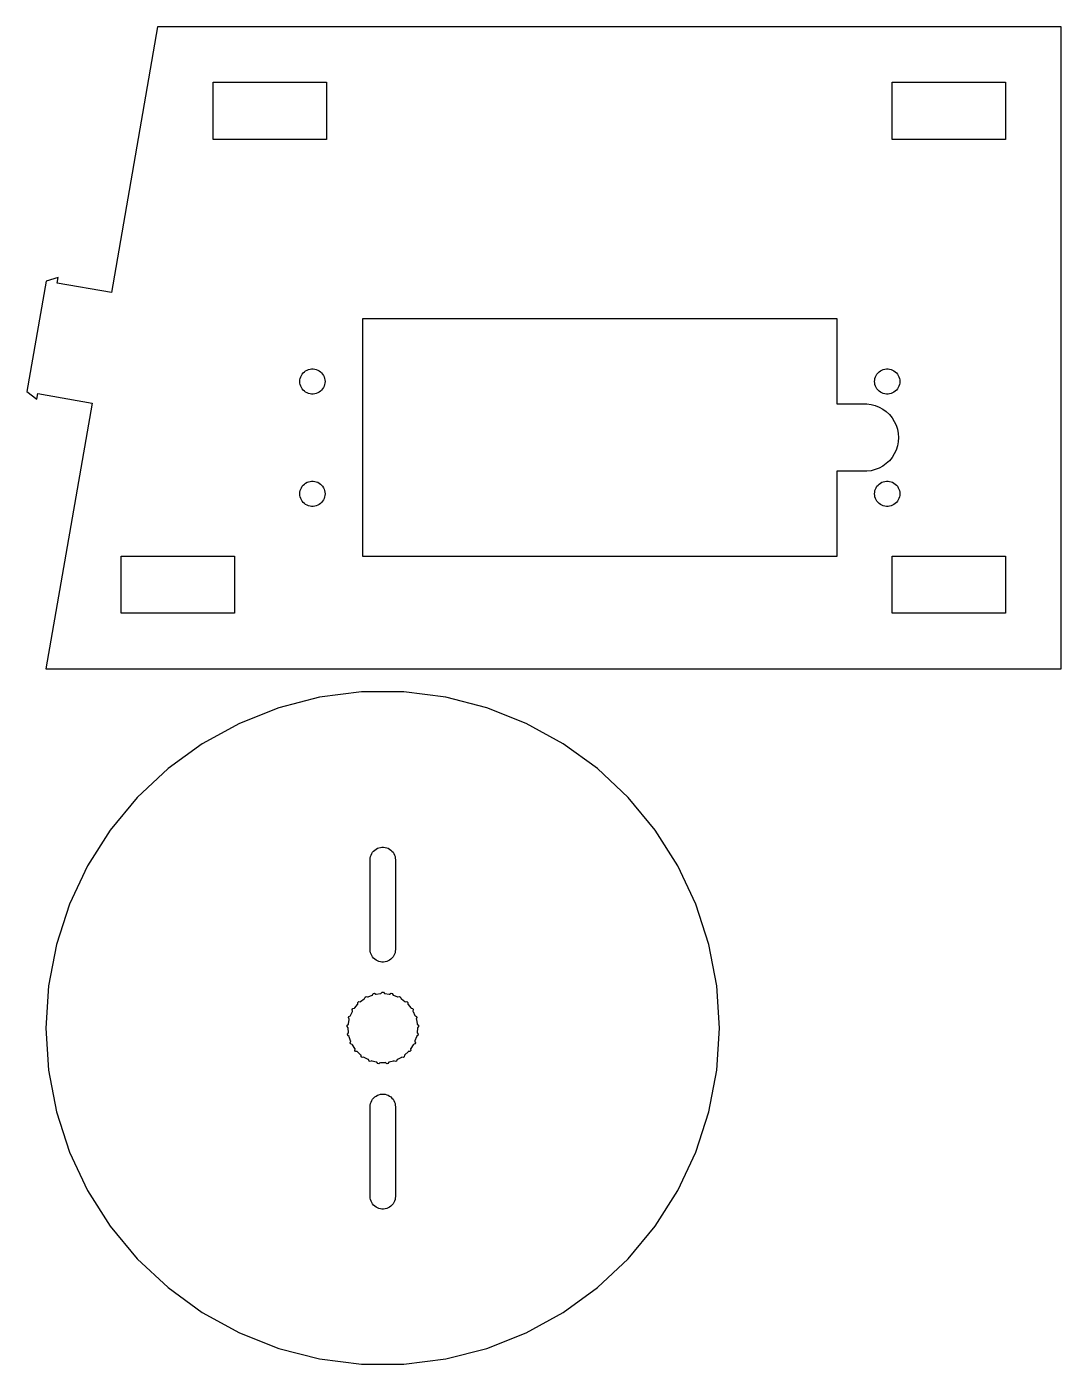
# Model space of a CAD drawing. Extents: x 0.1 to 52.2, y 0.1 to 63.7.
# Drawn here: x 25.67 to 51.68, y 0.07 to 33.69 of the extents above; entities that cross this region are included whole.
import ezdxf

# ---------------------------------------------------------------- set-up
doc = ezdxf.new("R2010")
doc.units = 0
doc.layers.get('0').update_dxf_attribs({"linetype": 'CONTINUOUS'})

msp = doc.modelspace()

# ---------------------------------------------------------------- linework, layer by layer
at = {"color": 254}
for p, q in [((28.9609, 33.6944), (27.8005, 27.0137)), ((51.6791, 33.6944), (28.9609, 33.6944)), ((51.6791, 17.5507), (51.6791, 33.6944)), ((30.3568, 30.8584), (30.3568, 32.2971)), ((30.3568, 32.2971), (33.208, 32.2971)), ((33.208, 32.2971), (33.208, 30.8584)), ((47.432, 30.8584), (47.432, 32.2971)), ((47.432, 32.2971), (50.2818, 32.2971)), ((50.2818, 32.2971), (50.2818, 30.8584)), ((33.208, 30.8584), (30.3568, 30.8584)), ((50.2818, 30.8584), (47.432, 30.8584)), ((26.1634, 27.3017), (25.6742, 24.5222)), ((26.4666, 27.3913), (26.1634, 27.3017)), ((26.4418, 27.2521), (26.4666, 27.3913)), ((27.8005, 27.0137), (26.4418, 27.2521)), ((34.1244, 20.3729), (34.1244, 26.3563)), ((34.1244, 26.3563), (46.0347, 26.3563)), ((46.0347, 26.3563), (46.0347, 24.2121)), ((32.5479, 24.8557), (32.5603, 24.8929)), ((32.5603, 24.8929), (32.5768, 24.9287)), ((32.5768, 24.9287), (32.5975, 24.9632)), ((32.5975, 24.9632), (32.6237, 24.9935)), ((32.6237, 24.9935), (32.6526, 25.021)), ((32.6526, 25.021), (32.6843, 25.0445)), ((32.6843, 25.0445), (32.7201, 25.0638)), ((32.7201, 25.0638), (32.7574, 25.0775)), ((32.7574, 25.0775), (32.7959, 25.0886)), ((32.7959, 25.0886), (32.8345, 25.0927)), ((32.8345, 25.0927), (32.8745, 25.0927)), ((32.8745, 25.0927), (32.9144, 25.0886)), ((32.9144, 25.0886), (32.953, 25.0775)), ((32.953, 25.0775), (32.9902, 25.0638)), ((32.9902, 25.0638), (33.0247, 25.0445)), ((33.0247, 25.0445), (33.0577, 25.021)), ((33.0577, 25.021), (33.0867, 24.9935)), ((33.0867, 24.9935), (33.1115, 24.9632)), ((33.1115, 24.9632), (33.1336, 24.9287)), ((33.1336, 24.9287), (33.1501, 24.8929)), ((33.1501, 24.8929), (33.1625, 24.8557)), ((46.9967, 24.8557), (47.009, 24.8929)), ((47.009, 24.8929), (47.027, 24.9287)), ((47.027, 24.9287), (47.0475, 24.9632)), ((47.0475, 24.9632), (47.074, 24.9935)), ((47.074, 24.9935), (47.1029, 25.021)), ((47.1029, 25.021), (47.1343, 25.0445)), ((47.1343, 25.0445), (47.1703, 25.0638)), ((47.1703, 25.0638), (47.2063, 25.0775)), ((47.2063, 25.0775), (47.2447, 25.0886)), ((47.2447, 25.0886), (47.2846, 25.0927)), ((47.2846, 25.0927), (47.3244, 25.0927)), ((47.3244, 25.0927), (47.3646, 25.0886)), ((47.3646, 25.0886), (47.4031, 25.0775)), ((47.4031, 25.0775), (47.4405, 25.0638)), ((47.4405, 25.0638), (47.4747, 25.0445)), ((47.4747, 25.0445), (47.5065, 25.021)), ((47.5065, 25.021), (47.5368, 24.9935)), ((47.5368, 24.9935), (47.5615, 24.9632)), ((47.5615, 24.9632), (47.5837, 24.9287)), ((47.5837, 24.9287), (47.6003, 24.8929)), ((47.6003, 24.8929), (47.6127, 24.8557)), ((32.5369, 24.7758), (32.5396, 24.8157)), ((32.5396, 24.7358), (32.5369, 24.7758)), ((32.5396, 24.8157), (32.5479, 24.8557)), ((32.5479, 24.6972), (32.5396, 24.7358)), ((32.5603, 24.66), (32.5479, 24.6972)), ((32.5768, 24.6228), (32.5603, 24.66)), ((32.5975, 24.5897), (32.5768, 24.6228)), ((32.6237, 24.5594), (32.5975, 24.5897)), ((32.6526, 24.5318), (32.6237, 24.5594)), ((33.0867, 24.5594), (33.0577, 24.5318)), ((33.1115, 24.5897), (33.0867, 24.5594)), ((33.1336, 24.6228), (33.1115, 24.5897)), ((33.1501, 24.66), (33.1336, 24.6228)), ((33.1625, 24.6972), (33.1501, 24.66)), ((33.1625, 24.8557), (33.1694, 24.8157)), ((33.1694, 24.7358), (33.1625, 24.6972)), ((33.1694, 24.8157), (33.1722, 24.7758)), ((33.1722, 24.7758), (33.1694, 24.7358)), ((46.9868, 24.7758), (46.9896, 24.8157)), ((46.9896, 24.7358), (46.9868, 24.7758)), ((46.9896, 24.8157), (46.9967, 24.8557)), ((46.9967, 24.6972), (46.9896, 24.7358)), ((47.009, 24.66), (46.9967, 24.6972)), ((47.027, 24.6228), (47.009, 24.66)), ((47.0475, 24.5897), (47.027, 24.6228)), ((47.074, 24.5594), (47.0475, 24.5897)), ((47.1029, 24.5318), (47.074, 24.5594)), ((47.5368, 24.5594), (47.5065, 24.5318)), ((47.5615, 24.5897), (47.5368, 24.5594)), ((47.5837, 24.6228), (47.5615, 24.5897)), ((47.6003, 24.66), (47.5837, 24.6228)), ((47.6127, 24.6972), (47.6003, 24.66)), ((47.6127, 24.8557), (47.6194, 24.8157)), ((47.6194, 24.7358), (47.6127, 24.6972)), ((47.6194, 24.8157), (47.6222, 24.7758)), ((47.6222, 24.7758), (47.6194, 24.7358)), ((25.6742, 24.5222), (25.9278, 24.3348)), ((25.9278, 24.3348), (25.9512, 24.474)), ((25.9512, 24.474), (27.3169, 24.2328)), ((27.3169, 24.2328), (26.1565, 17.5507)), ((32.6843, 24.5084), (32.6526, 24.5318)), ((32.7201, 24.4891), (32.6843, 24.5084)), ((32.7574, 24.474), (32.7201, 24.4891)), ((32.7959, 24.4643), (32.7574, 24.474)), ((32.8345, 24.4588), (32.7959, 24.4643)), ((32.8745, 24.4588), (32.8345, 24.4588)), ((32.9144, 24.4643), (32.8745, 24.4588)), ((32.953, 24.474), (32.9144, 24.4643)), ((32.9902, 24.4891), (32.953, 24.474)), ((33.0247, 24.5084), (32.9902, 24.4891)), ((33.0577, 24.5318), (33.0247, 24.5084)), ((46.0347, 24.2121), (46.5998, 24.2121)), ((46.5998, 24.2121), (46.7942, 24.2108)), ((46.7942, 24.2108), (46.8986, 24.197)), ((47.1343, 24.5084), (47.1029, 24.5318)), ((47.1703, 24.4891), (47.1343, 24.5084)), ((47.2063, 24.474), (47.1703, 24.4891)), ((47.2447, 24.4643), (47.2063, 24.474)), ((47.2846, 24.4588), (47.2447, 24.4643)), ((47.3244, 24.4588), (47.2846, 24.4588)), ((47.3646, 24.4643), (47.3244, 24.4588)), ((47.4031, 24.474), (47.3646, 24.4643)), ((47.4405, 24.4891), (47.4031, 24.474)), ((47.4747, 24.5084), (47.4405, 24.4891)), ((47.5065, 24.5318), (47.4747, 24.5084)), ((46.8986, 24.197), (47.002, 24.1708)), ((47.002, 24.1708), (47.1015, 24.1308)), ((47.1015, 24.1308), (47.1936, 24.0798)), ((47.1936, 24.0798), (47.2803, 24.0178)), ((47.2803, 24.0178), (47.3576, 23.9448)), ((47.3576, 23.9448), (47.4253, 23.8621)), ((47.4253, 23.8621), (47.4818, 23.7725)), ((47.4818, 23.7725), (47.5273, 23.6775)), ((47.5273, 23.6775), (47.5601, 23.5755)), ((47.5601, 23.5755), (47.5809, 23.4708)), ((47.5809, 23.2585), (47.5601, 23.1552)), ((47.5809, 23.4708), (47.5865, 23.3646)), ((47.5865, 23.3646), (47.5809, 23.2585)), ((47.4253, 22.8672), (47.3576, 22.7858)), ((47.4818, 22.9567), (47.4253, 22.8672)), ((47.5273, 23.0532), (47.4818, 22.9567)), ((47.5601, 23.1552), (47.5273, 23.0532)), ((46.8986, 22.5337), (46.7942, 22.5199)), ((47.002, 22.5599), (46.8986, 22.5337)), ((47.1015, 22.5985), (47.002, 22.5599)), ((47.1936, 22.6508), (47.1015, 22.5985)), ((47.2803, 22.7128), (47.1936, 22.6508)), ((47.3576, 22.7858), (47.2803, 22.7128)), ((32.6237, 22.1713), (32.6526, 22.1988)), ((32.6526, 22.1988), (32.6843, 22.2222)), ((32.6843, 22.2222), (32.7201, 22.2415)), ((32.7201, 22.2415), (32.7574, 22.2553)), ((32.7574, 22.2553), (32.7959, 22.2663)), ((32.7959, 22.2663), (32.8345, 22.2705)), ((32.8345, 22.2705), (32.8745, 22.2705)), ((32.8745, 22.2705), (32.9144, 22.2663)), ((32.9144, 22.2663), (32.953, 22.2553)), ((32.953, 22.2553), (32.9902, 22.2415)), ((32.9902, 22.2415), (33.0247, 22.2222)), ((33.0247, 22.2222), (33.0577, 22.1988)), ((33.0577, 22.1988), (33.0867, 22.1713)), ((46.5998, 22.5185), (46.0347, 22.5185)), ((46.0347, 22.5185), (46.0347, 20.3729)), ((46.7942, 22.5199), (46.5998, 22.5185)), ((47.074, 22.1713), (47.1029, 22.1988)), ((47.1029, 22.1988), (47.1343, 22.2222)), ((47.1343, 22.2222), (47.1703, 22.2415)), ((47.1703, 22.2415), (47.2063, 22.2553)), ((47.2063, 22.2553), (47.2447, 22.2663)), ((47.2447, 22.2663), (47.2846, 22.2705)), ((47.2846, 22.2705), (47.3244, 22.2705)), ((47.3244, 22.2705), (47.3646, 22.2663)), ((47.3646, 22.2663), (47.4031, 22.2553)), ((47.4031, 22.2553), (47.4405, 22.2415)), ((47.4405, 22.2415), (47.4747, 22.2222)), ((47.4747, 22.2222), (47.5065, 22.1988)), ((47.5065, 22.1988), (47.5368, 22.1713)), ((32.5369, 21.9535), (32.5396, 21.9935)), ((32.5396, 21.9136), (32.5369, 21.9535)), ((32.5396, 21.9935), (32.5479, 22.0334)), ((32.5479, 21.875), (32.5396, 21.9136)), ((32.5479, 22.0334), (32.5603, 22.0707)), ((32.5603, 21.8378), (32.5479, 21.875)), ((32.5603, 22.0707), (32.5768, 22.1065)), ((32.5768, 22.1065), (32.5975, 22.1409)), ((32.5975, 22.1409), (32.6237, 22.1713)), ((33.0867, 22.1713), (33.1115, 22.1409)), ((33.1115, 22.1409), (33.1336, 22.1065)), ((33.1336, 22.1065), (33.1501, 22.0707)), ((33.1501, 22.0707), (33.1625, 22.0334)), ((33.1625, 21.875), (33.1501, 21.8378)), ((33.1625, 22.0334), (33.1694, 21.9935)), ((33.1694, 21.9136), (33.1625, 21.875)), ((33.1694, 21.9935), (33.1722, 21.9535)), ((33.1722, 21.9535), (33.1694, 21.9136)), ((46.9868, 21.9535), (46.9896, 21.9935)), ((46.9896, 21.9136), (46.9868, 21.9535)), ((46.9896, 21.9935), (46.9967, 22.0334)), ((46.9967, 21.875), (46.9896, 21.9136)), ((46.9967, 22.0334), (47.009, 22.0707)), ((47.009, 21.8378), (46.9967, 21.875)), ((47.009, 22.0707), (47.027, 22.1065)), ((47.027, 22.1065), (47.0475, 22.1409)), ((47.0475, 22.1409), (47.074, 22.1713)), ((47.5368, 22.1713), (47.5615, 22.1409)), ((47.5615, 22.1409), (47.5837, 22.1065)), ((47.5837, 22.1065), (47.6003, 22.0707)), ((47.6003, 22.0707), (47.6127, 22.0334)), ((47.6127, 21.875), (47.6003, 21.8378)), ((47.6127, 22.0334), (47.6194, 21.9935)), ((47.6194, 21.9136), (47.6127, 21.875)), ((47.6194, 21.9935), (47.6222, 21.9535)), ((47.6222, 21.9535), (47.6194, 21.9136)), ((32.5768, 21.8006), (32.5603, 21.8378)), ((32.5975, 21.7675), (32.5768, 21.8006)), ((32.6237, 21.7372), (32.5975, 21.7675)), ((32.6526, 21.7096), (32.6237, 21.7372)), ((32.6843, 21.6862), (32.6526, 21.7096)), ((32.7201, 21.6669), (32.6843, 21.6862)), ((32.7574, 21.6517), (32.7201, 21.6669)), ((32.7959, 21.6421), (32.7574, 21.6517)), ((32.8345, 21.6366), (32.7959, 21.6421)), ((32.8745, 21.6366), (32.8345, 21.6366)), ((32.9144, 21.6421), (32.8745, 21.6366)), ((32.953, 21.6517), (32.9144, 21.6421)), ((32.9902, 21.6669), (32.953, 21.6517)), ((33.0247, 21.6862), (32.9902, 21.6669)), ((33.0577, 21.7096), (33.0247, 21.6862)), ((33.0867, 21.7372), (33.0577, 21.7096)), ((33.1115, 21.7675), (33.0867, 21.7372)), ((33.1336, 21.8006), (33.1115, 21.7675)), ((33.1501, 21.8378), (33.1336, 21.8006)), ((47.027, 21.8006), (47.009, 21.8378)), ((47.0475, 21.7675), (47.027, 21.8006)), ((47.074, 21.7372), (47.0475, 21.7675)), ((47.1029, 21.7096), (47.074, 21.7372)), ((47.1343, 21.6862), (47.1029, 21.7096)), ((47.1703, 21.6669), (47.1343, 21.6862)), ((47.2063, 21.6517), (47.1703, 21.6669)), ((47.2447, 21.6421), (47.2063, 21.6517)), ((47.2846, 21.6366), (47.2447, 21.6421)), ((47.3244, 21.6366), (47.2846, 21.6366)), ((47.3646, 21.6421), (47.3244, 21.6366)), ((47.4031, 21.6517), (47.3646, 21.6421)), ((47.4405, 21.6669), (47.4031, 21.6517)), ((47.4747, 21.6862), (47.4405, 21.6669)), ((47.5065, 21.7096), (47.4747, 21.6862)), ((47.5368, 21.7372), (47.5065, 21.7096)), ((47.5615, 21.7675), (47.5368, 21.7372)), ((47.5837, 21.8006), (47.5615, 21.7675)), ((47.6003, 21.8378), (47.5837, 21.8006)), ((28.0445, 18.948), (28.0445, 20.3881)), ((28.0445, 20.3881), (30.8942, 20.3881)), ((30.8942, 20.3881), (30.8942, 18.948)), ((46.0347, 20.3729), (34.1244, 20.3729)), ((47.432, 18.948), (47.432, 20.3881)), ((47.432, 20.3881), (50.2818, 20.3881)), ((50.2818, 20.3881), (50.2818, 18.948)), ((30.8942, 18.948), (28.0445, 18.948)), ((50.2818, 18.948), (47.432, 18.948)), ((26.1565, 17.5507), (51.6791, 17.5507)), ((33.0371, 16.8369), (32.0077, 16.5723)), ((34.0927, 16.9706), (33.0371, 16.8369)), ((35.1551, 16.9706), (34.0927, 16.9706)), ((36.2109, 16.8369), (35.1551, 16.9706)), ((37.2403, 16.5723), (36.2109, 16.8369)), ((32.0077, 16.5723), (31.0183, 16.1809)), ((38.2281, 16.1809), (37.2403, 16.5723)), ((31.0183, 16.1809), (30.0867, 15.6683)), ((39.1612, 15.6683), (38.2281, 16.1809)), ((30.0867, 15.6683), (29.2268, 15.044)), ((40.0209, 15.044), (39.1612, 15.6683)), ((29.2268, 15.044), (28.4523, 14.3164)), ((40.7956, 14.3164), (40.0209, 15.044)), ((28.4523, 14.3164), (27.7744, 13.4965)), ((41.4736, 13.4965), (40.7956, 14.3164)), ((27.7744, 13.4965), (27.2039, 12.5994)), ((42.0426, 12.5994), (41.4736, 13.4965)), ((34.3063, 12.7537), (34.309, 12.7937)), ((34.309, 12.7937), (34.3159, 12.8323)), ((34.3159, 12.8323), (34.3283, 12.8709)), ((34.3283, 12.8709), (34.3462, 12.9067)), ((34.3462, 12.9067), (34.3669, 12.9398)), ((34.3669, 12.9398), (34.3917, 12.9715)), ((34.3917, 12.9715), (34.422, 12.9977)), ((34.422, 12.9977), (34.4537, 13.0211)), ((34.4537, 13.0211), (34.4882, 13.0404)), ((34.4882, 13.0404), (34.5254, 13.0555)), ((34.5254, 13.0555), (34.564, 13.0652)), ((34.564, 13.0652), (34.6039, 13.0707)), ((34.6039, 13.0707), (34.6439, 13.0707)), ((34.6439, 13.0707), (34.6838, 13.0652)), ((34.6838, 13.0652), (34.7224, 13.0555)), ((34.7224, 13.0555), (34.7597, 13.0404)), ((34.7597, 13.0404), (34.7941, 13.0211)), ((34.7941, 13.0211), (34.8258, 12.9977)), ((34.8258, 12.9977), (34.8547, 12.9715)), ((34.8547, 12.9715), (34.8809, 12.9398)), ((34.8809, 12.9398), (34.9016, 12.9067)), ((34.9016, 12.9067), (34.9195, 12.8709)), ((34.9195, 12.8709), (34.9319, 12.8323)), ((34.9319, 12.8323), (34.9388, 12.7937)), ((34.9388, 12.7937), (34.9415, 12.7537)), ((27.2039, 12.5994), (26.7518, 11.6375)), ((34.3063, 10.4951), (34.3063, 12.7537)), ((34.9415, 12.7537), (34.9415, 10.4951)), ((42.496, 11.6375), (42.0426, 12.5994)), ((26.7518, 11.6375), (26.4225, 10.6261)), ((42.824, 10.6261), (42.496, 11.6375)), ((26.4225, 10.6261), (26.2241, 9.58152)), ((34.309, 10.4565), (34.3063, 10.4951)), ((34.3159, 10.4166), (34.309, 10.4565)), ((34.9388, 10.4565), (34.9319, 10.4166)), ((34.9415, 10.4951), (34.9388, 10.4565)), ((43.0237, 9.58152), (42.824, 10.6261)), ((34.3283, 10.3794), (34.3159, 10.4166)), ((34.3462, 10.3422), (34.3283, 10.3794)), ((34.3669, 10.3091), (34.3462, 10.3422)), ((34.3917, 10.2788), (34.3669, 10.3091)), ((34.422, 10.2512), (34.3917, 10.2788)), ((34.4537, 10.2278), (34.422, 10.2512)), ((34.4882, 10.2085), (34.4537, 10.2278)), ((34.5254, 10.1933), (34.4882, 10.2085)), ((34.564, 10.1837), (34.5254, 10.1933)), ((34.6039, 10.1796), (34.564, 10.1837)), ((34.6439, 10.1796), (34.6039, 10.1796)), ((34.6838, 10.1837), (34.6439, 10.1796)), ((34.7224, 10.1933), (34.6838, 10.1837)), ((34.7597, 10.2085), (34.7224, 10.1933)), ((34.7941, 10.2278), (34.7597, 10.2085)), ((34.8258, 10.2512), (34.7941, 10.2278)), ((34.8547, 10.2788), (34.8258, 10.2512)), ((34.8809, 10.3091), (34.8547, 10.2788)), ((34.9016, 10.3422), (34.8809, 10.3091)), ((34.9195, 10.3794), (34.9016, 10.3422)), ((34.9319, 10.4166), (34.9195, 10.3794)), ((26.2241, 9.58152), (26.1565, 8.52039)), ((34.5791, 9.38996), (34.6094, 9.42026)), ((34.6094, 9.42026), (34.6384, 9.42026)), ((34.6384, 9.42026), (34.6673, 9.38996)), ((43.09, 8.52039), (43.0237, 9.58152)), ((33.919, 9.03305), (33.988, 9.11712)), ((33.988, 9.11712), (33.9962, 9.124)), ((33.9962, 9.124), (33.9976, 9.16672)), ((33.9976, 9.16672), (34.0183, 9.18602)), ((34.0183, 9.18602), (34.061, 9.18464)), ((34.061, 9.18464), (34.0679, 9.19152)), ((34.0679, 9.19152), (34.1574, 9.25629)), ((34.1574, 9.25629), (34.1657, 9.26179)), ((34.1657, 9.26179), (34.1781, 9.30176)), ((34.1781, 9.30176), (34.2029, 9.31556)), ((34.2029, 9.31556), (34.2429, 9.30314)), ((34.2429, 9.30314), (34.2525, 9.30864)), ((34.2525, 9.30864), (34.3545, 9.34861)), ((34.3545, 9.34861), (34.3655, 9.35136)), ((34.3655, 9.35136), (34.3862, 9.38858)), ((34.3862, 9.38858), (34.4138, 9.39546)), ((34.4138, 9.39546), (34.4496, 9.37341)), ((34.4496, 9.37341), (34.4606, 9.37616)), ((34.4606, 9.37616), (34.5695, 9.38996)), ((34.5695, 9.38996), (34.5791, 9.38996)), ((34.6673, 9.38996), (34.6783, 9.38996)), ((34.6783, 9.38996), (34.7872, 9.37616)), ((34.7872, 9.37616), (34.7968, 9.37341)), ((34.7968, 9.37341), (34.8341, 9.39546)), ((34.8341, 9.39546), (34.8616, 9.38858)), ((34.8616, 9.38858), (34.8823, 9.35136)), ((34.8823, 9.35136), (34.8933, 9.34861)), ((34.8933, 9.34861), (34.9953, 9.30864)), ((34.9953, 9.30864), (35.0036, 9.30314)), ((35.0036, 9.30314), (35.0449, 9.31556)), ((35.0449, 9.31556), (35.0697, 9.30176)), ((35.0697, 9.30176), (35.0807, 9.26179)), ((35.0807, 9.26179), (35.0904, 9.25629)), ((35.0904, 9.25629), (35.1786, 9.19152)), ((35.1786, 9.19152), (35.1868, 9.18464)), ((35.1868, 9.18464), (35.2296, 9.18602)), ((35.2296, 9.18602), (35.2502, 9.16672)), ((35.2502, 9.16672), (35.2516, 9.124)), ((35.2516, 9.124), (35.2585, 9.11712)), ((35.2585, 9.11712), (35.3289, 9.03305)), ((33.7633, 8.78498), (33.773, 8.81119)), ((33.7826, 8.74642), (33.7633, 8.78498)), ((33.773, 8.81119), (33.8102, 8.83049)), ((33.7798, 8.73675), (33.7826, 8.74642)), ((33.8102, 8.83049), (33.8129, 8.84149)), ((33.8129, 8.84149), (33.8598, 8.93932)), ((33.857, 8.99033), (33.8722, 9.01375)), ((33.8653, 8.94898), (33.857, 8.99033)), ((33.8598, 8.93932), (33.8653, 8.94898)), ((33.8722, 9.01375), (33.9135, 9.02339)), ((33.9135, 9.02339), (33.919, 9.03305)), ((35.3289, 9.03305), (35.3342, 9.02339)), ((35.3342, 9.02339), (35.3755, 9.01375)), ((35.3755, 9.01375), (35.3907, 8.99033)), ((35.3907, 8.99033), (35.3811, 8.94898)), ((35.3811, 8.94898), (35.3882, 8.93932)), ((35.3882, 8.93932), (35.4334, 8.84149)), ((35.4334, 8.84149), (35.4376, 8.83049)), ((35.4376, 8.83049), (35.475, 8.81119)), ((35.4831, 8.78498), (35.4637, 8.74642)), ((35.4637, 8.74642), (35.4679, 8.73675)), ((35.475, 8.81119), (35.4831, 8.78498)), ((26.1565, 8.52039), (26.2241, 7.45931)), ((33.7247, 8.56312), (33.7275, 8.5907)), ((33.7537, 8.53144), (33.7247, 8.56312)), ((33.7275, 8.5907), (33.7592, 8.61826)), ((33.7523, 8.52039), (33.7537, 8.53144)), ((33.7592, 8.41156), (33.7523, 8.52039)), ((33.7592, 8.62926), (33.7798, 8.73675)), ((33.7592, 8.61826), (33.7592, 8.62926)), ((33.7619, 8.40052), (33.7592, 8.41156)), ((35.4679, 8.73675), (35.4887, 8.62926)), ((35.4887, 8.41156), (35.4859, 8.40052)), ((35.4887, 8.62926), (35.4887, 8.61826)), ((35.4887, 8.61826), (35.5205, 8.5907)), ((35.4954, 8.52039), (35.4887, 8.41156)), ((35.523, 8.56312), (35.494, 8.53144)), ((35.494, 8.53144), (35.4954, 8.52039)), ((35.5205, 8.5907), (35.523, 8.56312)), ((43.0237, 7.45931), (43.09, 8.52039)), ((33.7371, 8.36605), (33.7619, 8.40052)), ((33.7426, 8.33713), (33.7371, 8.36605)), ((33.7785, 8.3137), (33.7426, 8.33713)), ((33.7798, 8.30407), (33.7785, 8.3137)), ((33.8129, 8.19933), (33.7798, 8.30407)), ((33.8033, 8.14973), (33.8184, 8.18967)), ((33.8157, 8.12493), (33.8033, 8.14973)), ((33.8184, 8.18967), (33.8129, 8.19933)), ((33.8557, 8.10976), (33.8157, 8.12493)), ((33.8598, 8.1001), (33.8557, 8.10976)), ((33.919, 8.00777), (33.8598, 8.1001)), ((35.3882, 8.1001), (35.3289, 8.00777)), ((35.3921, 8.10976), (35.3882, 8.1001)), ((35.4323, 8.12493), (35.3921, 8.10976)), ((35.4334, 8.19933), (35.4295, 8.18967)), ((35.4295, 8.18967), (35.4432, 8.14973)), ((35.4432, 8.14973), (35.4323, 8.12493)), ((35.4679, 8.30407), (35.4334, 8.19933)), ((35.4693, 8.3137), (35.4679, 8.30407)), ((35.5053, 8.33713), (35.4693, 8.3137)), ((35.4859, 8.40052), (35.5106, 8.36605)), ((35.5106, 8.36605), (35.5053, 8.33713)), ((33.9259, 7.99952), (33.919, 8.00777)), ((33.9218, 7.95817), (33.9259, 7.99952)), ((33.9397, 7.93612), (33.9218, 7.95817)), ((33.9824, 7.932), (33.9397, 7.93612)), ((33.988, 7.92371), (33.9824, 7.932)), ((34.0679, 7.84931), (33.988, 7.92371)), ((34.0775, 7.84243), (34.0679, 7.84931)), ((34.083, 7.80108), (34.0775, 7.84243)), ((34.1065, 7.78454), (34.083, 7.80108)), ((34.1478, 7.79141), (34.1065, 7.78454)), ((34.1574, 7.78454), (34.1478, 7.79141)), ((34.2525, 7.73218), (34.1574, 7.78454)), ((35.0904, 7.78454), (34.9953, 7.73218)), ((35.0986, 7.79141), (35.0904, 7.78454)), ((35.1414, 7.78454), (35.0986, 7.79141)), ((35.1634, 7.80108), (35.1414, 7.78454)), ((35.1703, 7.84243), (35.1634, 7.80108)), ((35.1786, 7.84931), (35.1703, 7.84243)), ((35.2585, 7.92371), (35.1786, 7.84931)), ((35.2654, 7.932), (35.2585, 7.92371)), ((35.3081, 7.93612), (35.2654, 7.932)), ((35.3261, 7.95817), (35.3081, 7.93612)), ((35.3289, 8.00777), (35.3219, 7.99952)), ((35.3219, 7.99952), (35.3261, 7.95817)), ((26.2241, 7.45931), (26.4225, 6.41477)), ((34.2622, 7.72806), (34.2525, 7.73218)), ((34.2801, 7.68946), (34.2622, 7.72806)), ((34.3063, 7.67842), (34.2801, 7.68946)), ((34.3449, 7.69497), (34.3063, 7.67842)), ((34.3545, 7.69221), (34.3449, 7.69497)), ((34.4606, 7.66466), (34.3545, 7.69221)), ((34.4716, 7.66329), (34.4606, 7.66466)), ((34.4964, 7.6302), (34.4716, 7.66329)), ((34.5254, 7.62607), (34.4964, 7.6302)), ((34.5584, 7.65224), (34.5254, 7.62607)), ((34.5695, 7.65087), (34.5584, 7.65224)), ((34.6783, 7.65087), (34.5695, 7.65087)), ((34.6893, 7.65224), (34.6783, 7.65087)), ((34.7224, 7.62607), (34.6893, 7.65224)), ((34.75, 7.6302), (34.7224, 7.62607)), ((34.7762, 7.66329), (34.75, 7.6302)), ((34.7872, 7.66466), (34.7762, 7.66329)), ((34.8933, 7.69221), (34.7872, 7.66466)), ((34.903, 7.69497), (34.8933, 7.69221)), ((34.9415, 7.67842), (34.903, 7.69497)), ((34.9677, 7.68946), (34.9415, 7.67842)), ((34.9843, 7.72806), (34.9677, 7.68946)), ((34.9953, 7.73218), (34.9843, 7.72806)), ((42.824, 6.41477), (43.0237, 7.45931)), ((34.3462, 6.69727), (34.3669, 6.73171)), ((34.3669, 6.73171), (34.3917, 6.76204)), ((34.3917, 6.76204), (34.422, 6.7896)), ((34.422, 6.7896), (34.4537, 6.81302)), ((34.4537, 6.81302), (34.4882, 6.83232)), ((34.4882, 6.83232), (34.5254, 6.84611)), ((34.5254, 6.84611), (34.564, 6.85712)), ((34.564, 6.85712), (34.6039, 6.86125)), ((34.6039, 6.86125), (34.6439, 6.86125)), ((34.6439, 6.86125), (34.6838, 6.85712)), ((34.6838, 6.85712), (34.7224, 6.84611)), ((34.7224, 6.84611), (34.7597, 6.83232)), ((34.7597, 6.83232), (34.7941, 6.81302)), ((34.7941, 6.81302), (34.8258, 6.7896)), ((34.8258, 6.7896), (34.8547, 6.76204)), ((34.8547, 6.76204), (34.8809, 6.73171)), ((34.8809, 6.73171), (34.9016, 6.69727)), ((26.4225, 6.41477), (26.7518, 5.40329)), ((34.3063, 6.54431), (34.309, 6.58428)), ((34.3063, 4.28706), (34.3063, 6.54431)), ((34.309, 6.58428), (34.3159, 6.62421)), ((34.3159, 6.62421), (34.3283, 6.66143)), ((34.3283, 6.66143), (34.3462, 6.69727)), ((34.9016, 6.69727), (34.9195, 6.66143)), ((34.9195, 6.66143), (34.9319, 6.62421)), ((34.9319, 6.62421), (34.9388, 6.58428)), ((34.9388, 6.58428), (34.9415, 6.54431)), ((34.9415, 6.54431), (34.9415, 4.28706)), ((42.496, 5.40329), (42.824, 6.41477)), ((26.7518, 5.40329), (27.2039, 4.4414)), ((42.0426, 4.4414), (42.496, 5.40329)), ((27.2039, 4.4414), (27.7744, 3.54432)), ((41.4736, 3.54432), (42.0426, 4.4414)), ((34.309, 4.24713), (34.3063, 4.28706)), ((34.3159, 4.20853), (34.309, 4.24713)), ((34.3283, 4.16994), (34.3159, 4.20853)), ((34.3462, 4.13413), (34.3283, 4.16994)), ((34.3669, 4.09967), (34.3462, 4.13413)), ((34.3917, 4.06936), (34.3669, 4.09967)), ((34.422, 4.04177), (34.3917, 4.06936)), ((34.4537, 4.01835), (34.422, 4.04177)), ((34.8258, 4.04177), (34.7941, 4.01835)), ((34.8547, 4.06936), (34.8258, 4.04177)), ((34.8809, 4.09967), (34.8547, 4.06936)), ((34.9016, 4.13413), (34.8809, 4.09967)), ((34.9195, 4.16994), (34.9016, 4.13413)), ((34.9319, 4.20853), (34.9195, 4.16994)), ((34.9388, 4.24713), (34.9319, 4.20853)), ((34.9415, 4.28706), (34.9388, 4.24713)), ((34.4882, 3.99905), (34.4537, 4.01835)), ((34.5254, 3.9853), (34.4882, 3.99905)), ((34.564, 3.97563), (34.5254, 3.9853)), ((34.6039, 3.97013), (34.564, 3.97563)), ((34.6439, 3.97013), (34.6039, 3.97013)), ((34.6838, 3.97563), (34.6439, 3.97013)), ((34.7224, 3.9853), (34.6838, 3.97563)), ((34.7597, 3.99905), (34.7224, 3.9853)), ((34.7941, 4.01835), (34.7597, 3.99905)), ((27.7744, 3.54432), (28.4523, 2.72438)), ((40.7956, 2.72438), (41.4736, 3.54432)), ((28.4523, 2.72438), (29.2268, 1.99678)), ((40.0209, 1.99678), (40.7956, 2.72438)), ((29.2268, 1.99678), (30.0867, 1.37115)), ((39.1612, 1.37115), (40.0209, 1.99678)), ((30.0867, 1.37115), (31.0183, 0.8599)), ((38.2281, 0.8599), (39.1612, 1.37115)), ((31.0183, 0.8599), (32.0077, 0.46853)), ((37.2403, 0.46853), (38.2281, 0.8599)), ((32.0077, 0.46853), (33.0371, 0.20395)), ((36.2109, 0.20395), (37.2403, 0.46853)), ((33.0371, 0.20395), (34.0927, 0.07028)), ((34.0927, 0.07028), (35.1551, 0.07028)), ((35.1551, 0.07028), (36.2109, 0.20395))]:
    msp.add_line(p, q, dxfattribs=at)
at = {"color": 0}
for p, q in [((28.9609, 33.6944), (27.8005, 27.0137)), ((51.6791, 33.6944), (28.9609, 33.6944)), ((51.6791, 17.5507), (51.6791, 33.6944)), ((30.3568, 30.8584), (30.3568, 32.2971)), ((30.3568, 32.2971), (33.208, 32.2971)), ((33.208, 32.2971), (33.208, 30.8584)), ((47.432, 30.8584), (47.432, 32.2971)), ((47.432, 32.2971), (50.2818, 32.2971)), ((50.2818, 32.2971), (50.2818, 30.8584)), ((33.208, 30.8584), (30.3568, 30.8584)), ((50.2818, 30.8584), (47.432, 30.8584)), ((26.1634, 27.3017), (25.6742, 24.5222)), ((26.4666, 27.3913), (26.1634, 27.3017)), ((26.4418, 27.2521), (26.4666, 27.3913)), ((27.8005, 27.0137), (26.4418, 27.2521)), ((34.1244, 20.3729), (34.1244, 26.3563)), ((34.1244, 26.3563), (46.0347, 26.3563)), ((46.0347, 26.3563), (46.0347, 24.2121)), ((32.5479, 24.8557), (32.5603, 24.8929)), ((32.5603, 24.8929), (32.5768, 24.9287)), ((32.5768, 24.9287), (32.5975, 24.9632)), ((32.5975, 24.9632), (32.6237, 24.9935)), ((32.6237, 24.9935), (32.6526, 25.021)), ((32.6526, 25.021), (32.6843, 25.0445)), ((32.6843, 25.0445), (32.7201, 25.0638)), ((32.7201, 25.0638), (32.7574, 25.0775)), ((32.7574, 25.0775), (32.7959, 25.0886)), ((32.7959, 25.0886), (32.8345, 25.0927)), ((32.8345, 25.0927), (32.8745, 25.0927)), ((32.8745, 25.0927), (32.9144, 25.0886)), ((32.9144, 25.0886), (32.953, 25.0775)), ((32.953, 25.0775), (32.9902, 25.0638)), ((32.9902, 25.0638), (33.0247, 25.0445)), ((33.0247, 25.0445), (33.0577, 25.021)), ((33.0577, 25.021), (33.0867, 24.9935)), ((33.0867, 24.9935), (33.1115, 24.9632)), ((33.1115, 24.9632), (33.1336, 24.9287)), ((33.1336, 24.9287), (33.1501, 24.8929)), ((33.1501, 24.8929), (33.1625, 24.8557)), ((46.9967, 24.8557), (47.009, 24.8929)), ((47.009, 24.8929), (47.027, 24.9287)), ((47.027, 24.9287), (47.0475, 24.9632)), ((47.0475, 24.9632), (47.074, 24.9935)), ((47.074, 24.9935), (47.1029, 25.021)), ((47.1029, 25.021), (47.1343, 25.0445)), ((47.1343, 25.0445), (47.1703, 25.0638)), ((47.1703, 25.0638), (47.2063, 25.0775)), ((47.2063, 25.0775), (47.2447, 25.0886)), ((47.2447, 25.0886), (47.2846, 25.0927)), ((47.2846, 25.0927), (47.3244, 25.0927)), ((47.3244, 25.0927), (47.3646, 25.0886)), ((47.3646, 25.0886), (47.4031, 25.0775)), ((47.4031, 25.0775), (47.4405, 25.0638)), ((47.4405, 25.0638), (47.4747, 25.0445)), ((47.4747, 25.0445), (47.5065, 25.021)), ((47.5065, 25.021), (47.5368, 24.9935)), ((47.5368, 24.9935), (47.5615, 24.9632)), ((47.5615, 24.9632), (47.5837, 24.9287)), ((47.5837, 24.9287), (47.6003, 24.8929)), ((47.6003, 24.8929), (47.6127, 24.8557)), ((32.5369, 24.7758), (32.5396, 24.8157)), ((32.5396, 24.7358), (32.5369, 24.7758)), ((32.5396, 24.8157), (32.5479, 24.8557)), ((32.5479, 24.6972), (32.5396, 24.7358)), ((32.5603, 24.66), (32.5479, 24.6972)), ((32.5768, 24.6228), (32.5603, 24.66)), ((32.5975, 24.5897), (32.5768, 24.6228)), ((32.6237, 24.5594), (32.5975, 24.5897)), ((32.6526, 24.5318), (32.6237, 24.5594)), ((33.0867, 24.5594), (33.0577, 24.5318)), ((33.1115, 24.5897), (33.0867, 24.5594)), ((33.1336, 24.6228), (33.1115, 24.5897)), ((33.1501, 24.66), (33.1336, 24.6228)), ((33.1625, 24.6972), (33.1501, 24.66)), ((33.1625, 24.8557), (33.1694, 24.8157)), ((33.1694, 24.7358), (33.1625, 24.6972)), ((33.1694, 24.8157), (33.1722, 24.7758)), ((33.1722, 24.7758), (33.1694, 24.7358)), ((46.9868, 24.7758), (46.9896, 24.8157)), ((46.9896, 24.7358), (46.9868, 24.7758)), ((46.9896, 24.8157), (46.9967, 24.8557)), ((46.9967, 24.6972), (46.9896, 24.7358)), ((47.009, 24.66), (46.9967, 24.6972)), ((47.027, 24.6228), (47.009, 24.66)), ((47.0475, 24.5897), (47.027, 24.6228)), ((47.074, 24.5594), (47.0475, 24.5897)), ((47.1029, 24.5318), (47.074, 24.5594)), ((47.5368, 24.5594), (47.5065, 24.5318)), ((47.5615, 24.5897), (47.5368, 24.5594)), ((47.5837, 24.6228), (47.5615, 24.5897)), ((47.6003, 24.66), (47.5837, 24.6228)), ((47.6127, 24.6972), (47.6003, 24.66)), ((47.6127, 24.8557), (47.6194, 24.8157)), ((47.6194, 24.7358), (47.6127, 24.6972)), ((47.6194, 24.8157), (47.6222, 24.7758)), ((47.6222, 24.7758), (47.6194, 24.7358)), ((25.6742, 24.5222), (25.9278, 24.3348)), ((25.9278, 24.3348), (25.9512, 24.474)), ((25.9512, 24.474), (27.3169, 24.2328)), ((27.3169, 24.2328), (26.1565, 17.5507)), ((32.6843, 24.5084), (32.6526, 24.5318)), ((32.7201, 24.4891), (32.6843, 24.5084)), ((32.7574, 24.474), (32.7201, 24.4891)), ((32.7959, 24.4643), (32.7574, 24.474)), ((32.8345, 24.4588), (32.7959, 24.4643)), ((32.8745, 24.4588), (32.8345, 24.4588)), ((32.9144, 24.4643), (32.8745, 24.4588)), ((32.953, 24.474), (32.9144, 24.4643)), ((32.9902, 24.4891), (32.953, 24.474)), ((33.0247, 24.5084), (32.9902, 24.4891)), ((33.0577, 24.5318), (33.0247, 24.5084)), ((46.0347, 24.2121), (46.5998, 24.2121)), ((46.5998, 24.2121), (46.7942, 24.2108)), ((46.7942, 24.2108), (46.8986, 24.197)), ((47.1343, 24.5084), (47.1029, 24.5318)), ((47.1703, 24.4891), (47.1343, 24.5084)), ((47.2063, 24.474), (47.1703, 24.4891)), ((47.2447, 24.4643), (47.2063, 24.474)), ((47.2846, 24.4588), (47.2447, 24.4643)), ((47.3244, 24.4588), (47.2846, 24.4588)), ((47.3646, 24.4643), (47.3244, 24.4588)), ((47.4031, 24.474), (47.3646, 24.4643)), ((47.4405, 24.4891), (47.4031, 24.474)), ((47.4747, 24.5084), (47.4405, 24.4891)), ((47.5065, 24.5318), (47.4747, 24.5084)), ((46.8986, 24.197), (47.002, 24.1708)), ((47.002, 24.1708), (47.1015, 24.1308)), ((47.1015, 24.1308), (47.1936, 24.0798)), ((47.1936, 24.0798), (47.2803, 24.0178)), ((47.2803, 24.0178), (47.3576, 23.9448)), ((47.3576, 23.9448), (47.4253, 23.8621)), ((47.4253, 23.8621), (47.4818, 23.7725)), ((47.4818, 23.7725), (47.5273, 23.6775)), ((47.5273, 23.6775), (47.5601, 23.5755)), ((47.5601, 23.5755), (47.5809, 23.4708)), ((47.5809, 23.2585), (47.5601, 23.1552)), ((47.5809, 23.4708), (47.5865, 23.3646)), ((47.5865, 23.3646), (47.5809, 23.2585)), ((47.4253, 22.8672), (47.3576, 22.7858)), ((47.4818, 22.9567), (47.4253, 22.8672)), ((47.5273, 23.0532), (47.4818, 22.9567)), ((47.5601, 23.1552), (47.5273, 23.0532)), ((46.8986, 22.5337), (46.7942, 22.5199)), ((47.002, 22.5599), (46.8986, 22.5337)), ((47.1015, 22.5985), (47.002, 22.5599)), ((47.1936, 22.6508), (47.1015, 22.5985)), ((47.2803, 22.7128), (47.1936, 22.6508)), ((47.3576, 22.7858), (47.2803, 22.7128)), ((32.6237, 22.1713), (32.6526, 22.1988)), ((32.6526, 22.1988), (32.6843, 22.2222)), ((32.6843, 22.2222), (32.7201, 22.2415)), ((32.7201, 22.2415), (32.7574, 22.2553)), ((32.7574, 22.2553), (32.7959, 22.2663)), ((32.7959, 22.2663), (32.8345, 22.2705)), ((32.8345, 22.2705), (32.8745, 22.2705)), ((32.8745, 22.2705), (32.9144, 22.2663)), ((32.9144, 22.2663), (32.953, 22.2553)), ((32.953, 22.2553), (32.9902, 22.2415)), ((32.9902, 22.2415), (33.0247, 22.2222)), ((33.0247, 22.2222), (33.0577, 22.1988)), ((33.0577, 22.1988), (33.0867, 22.1713)), ((46.5998, 22.5185), (46.0347, 22.5185)), ((46.0347, 22.5185), (46.0347, 20.3729)), ((46.7942, 22.5199), (46.5998, 22.5185)), ((47.074, 22.1713), (47.1029, 22.1988)), ((47.1029, 22.1988), (47.1343, 22.2222)), ((47.1343, 22.2222), (47.1703, 22.2415)), ((47.1703, 22.2415), (47.2063, 22.2553)), ((47.2063, 22.2553), (47.2447, 22.2663)), ((47.2447, 22.2663), (47.2846, 22.2705)), ((47.2846, 22.2705), (47.3244, 22.2705)), ((47.3244, 22.2705), (47.3646, 22.2663)), ((47.3646, 22.2663), (47.4031, 22.2553)), ((47.4031, 22.2553), (47.4405, 22.2415)), ((47.4405, 22.2415), (47.4747, 22.2222)), ((47.4747, 22.2222), (47.5065, 22.1988)), ((47.5065, 22.1988), (47.5368, 22.1713)), ((32.5369, 21.9535), (32.5396, 21.9935)), ((32.5396, 21.9136), (32.5369, 21.9535)), ((32.5396, 21.9935), (32.5479, 22.0334)), ((32.5479, 21.875), (32.5396, 21.9136)), ((32.5479, 22.0334), (32.5603, 22.0707)), ((32.5603, 21.8378), (32.5479, 21.875)), ((32.5603, 22.0707), (32.5768, 22.1065)), ((32.5768, 22.1065), (32.5975, 22.1409)), ((32.5975, 22.1409), (32.6237, 22.1713)), ((33.0867, 22.1713), (33.1115, 22.1409)), ((33.1115, 22.1409), (33.1336, 22.1065)), ((33.1336, 22.1065), (33.1501, 22.0707)), ((33.1501, 22.0707), (33.1625, 22.0334)), ((33.1625, 21.875), (33.1501, 21.8378)), ((33.1625, 22.0334), (33.1694, 21.9935)), ((33.1694, 21.9136), (33.1625, 21.875)), ((33.1694, 21.9935), (33.1722, 21.9535)), ((33.1722, 21.9535), (33.1694, 21.9136)), ((46.9868, 21.9535), (46.9896, 21.9935)), ((46.9896, 21.9136), (46.9868, 21.9535)), ((46.9896, 21.9935), (46.9967, 22.0334)), ((46.9967, 21.875), (46.9896, 21.9136)), ((46.9967, 22.0334), (47.009, 22.0707)), ((47.009, 21.8378), (46.9967, 21.875)), ((47.009, 22.0707), (47.027, 22.1065)), ((47.027, 22.1065), (47.0475, 22.1409)), ((47.0475, 22.1409), (47.074, 22.1713)), ((47.5368, 22.1713), (47.5615, 22.1409)), ((47.5615, 22.1409), (47.5837, 22.1065)), ((47.5837, 22.1065), (47.6003, 22.0707)), ((47.6003, 22.0707), (47.6127, 22.0334)), ((47.6127, 21.875), (47.6003, 21.8378)), ((47.6127, 22.0334), (47.6194, 21.9935)), ((47.6194, 21.9136), (47.6127, 21.875)), ((47.6194, 21.9935), (47.6222, 21.9535)), ((47.6222, 21.9535), (47.6194, 21.9136)), ((32.5768, 21.8006), (32.5603, 21.8378)), ((32.5975, 21.7675), (32.5768, 21.8006)), ((32.6237, 21.7372), (32.5975, 21.7675)), ((32.6526, 21.7096), (32.6237, 21.7372)), ((32.6843, 21.6862), (32.6526, 21.7096)), ((32.7201, 21.6669), (32.6843, 21.6862)), ((32.7574, 21.6517), (32.7201, 21.6669)), ((32.7959, 21.6421), (32.7574, 21.6517)), ((32.8345, 21.6366), (32.7959, 21.6421)), ((32.8745, 21.6366), (32.8345, 21.6366)), ((32.9144, 21.6421), (32.8745, 21.6366)), ((32.953, 21.6517), (32.9144, 21.6421)), ((32.9902, 21.6669), (32.953, 21.6517)), ((33.0247, 21.6862), (32.9902, 21.6669)), ((33.0577, 21.7096), (33.0247, 21.6862)), ((33.0867, 21.7372), (33.0577, 21.7096)), ((33.1115, 21.7675), (33.0867, 21.7372)), ((33.1336, 21.8006), (33.1115, 21.7675)), ((33.1501, 21.8378), (33.1336, 21.8006)), ((47.027, 21.8006), (47.009, 21.8378)), ((47.0475, 21.7675), (47.027, 21.8006)), ((47.074, 21.7372), (47.0475, 21.7675)), ((47.1029, 21.7096), (47.074, 21.7372)), ((47.1343, 21.6862), (47.1029, 21.7096)), ((47.1703, 21.6669), (47.1343, 21.6862)), ((47.2063, 21.6517), (47.1703, 21.6669)), ((47.2447, 21.6421), (47.2063, 21.6517)), ((47.2846, 21.6366), (47.2447, 21.6421)), ((47.3244, 21.6366), (47.2846, 21.6366)), ((47.3646, 21.6421), (47.3244, 21.6366)), ((47.4031, 21.6517), (47.3646, 21.6421)), ((47.4405, 21.6669), (47.4031, 21.6517)), ((47.4747, 21.6862), (47.4405, 21.6669)), ((47.5065, 21.7096), (47.4747, 21.6862)), ((47.5368, 21.7372), (47.5065, 21.7096)), ((47.5615, 21.7675), (47.5368, 21.7372)), ((47.5837, 21.8006), (47.5615, 21.7675)), ((47.6003, 21.8378), (47.5837, 21.8006)), ((28.0445, 18.948), (28.0445, 20.3881)), ((28.0445, 20.3881), (30.8942, 20.3881)), ((30.8942, 20.3881), (30.8942, 18.948)), ((46.0347, 20.3729), (34.1244, 20.3729)), ((47.432, 18.948), (47.432, 20.3881)), ((47.432, 20.3881), (50.2818, 20.3881)), ((50.2818, 20.3881), (50.2818, 18.948)), ((30.8942, 18.948), (28.0445, 18.948)), ((50.2818, 18.948), (47.432, 18.948)), ((26.1565, 17.5507), (51.6791, 17.5507)), ((33.0371, 16.8369), (32.0077, 16.5723)), ((34.0927, 16.9706), (33.0371, 16.8369)), ((35.1551, 16.9706), (34.0927, 16.9706)), ((36.2109, 16.8369), (35.1551, 16.9706)), ((37.2403, 16.5723), (36.2109, 16.8369)), ((32.0077, 16.5723), (31.0183, 16.1809)), ((38.2281, 16.1809), (37.2403, 16.5723)), ((31.0183, 16.1809), (30.0867, 15.6683)), ((39.1612, 15.6683), (38.2281, 16.1809)), ((30.0867, 15.6683), (29.2268, 15.044)), ((40.0209, 15.044), (39.1612, 15.6683)), ((29.2268, 15.044), (28.4523, 14.3164)), ((40.7956, 14.3164), (40.0209, 15.044)), ((28.4523, 14.3164), (27.7744, 13.4965)), ((41.4736, 13.4965), (40.7956, 14.3164)), ((27.7744, 13.4965), (27.2039, 12.5994)), ((42.0426, 12.5994), (41.4736, 13.4965)), ((34.3063, 12.7537), (34.309, 12.7937)), ((34.309, 12.7937), (34.3159, 12.8323)), ((34.3159, 12.8323), (34.3283, 12.8709)), ((34.3283, 12.8709), (34.3462, 12.9067)), ((34.3462, 12.9067), (34.3669, 12.9398)), ((34.3669, 12.9398), (34.3917, 12.9715)), ((34.3917, 12.9715), (34.422, 12.9977)), ((34.422, 12.9977), (34.4537, 13.0211)), ((34.4537, 13.0211), (34.4882, 13.0404)), ((34.4882, 13.0404), (34.5254, 13.0555)), ((34.5254, 13.0555), (34.564, 13.0652)), ((34.564, 13.0652), (34.6039, 13.0707)), ((34.6039, 13.0707), (34.6439, 13.0707)), ((34.6439, 13.0707), (34.6838, 13.0652)), ((34.6838, 13.0652), (34.7224, 13.0555)), ((34.7224, 13.0555), (34.7597, 13.0404)), ((34.7597, 13.0404), (34.7941, 13.0211)), ((34.7941, 13.0211), (34.8258, 12.9977)), ((34.8258, 12.9977), (34.8547, 12.9715)), ((34.8547, 12.9715), (34.8809, 12.9398)), ((34.8809, 12.9398), (34.9016, 12.9067)), ((34.9016, 12.9067), (34.9195, 12.8709)), ((34.9195, 12.8709), (34.9319, 12.8323)), ((34.9319, 12.8323), (34.9388, 12.7937)), ((34.9388, 12.7937), (34.9415, 12.7537)), ((27.2039, 12.5994), (26.7518, 11.6375)), ((34.3063, 10.4951), (34.3063, 12.7537)), ((34.9415, 12.7537), (34.9415, 10.4951)), ((42.496, 11.6375), (42.0426, 12.5994)), ((26.7518, 11.6375), (26.4225, 10.6261)), ((42.824, 10.6261), (42.496, 11.6375)), ((26.4225, 10.6261), (26.2241, 9.58152)), ((34.309, 10.4565), (34.3063, 10.4951)), ((34.3159, 10.4166), (34.309, 10.4565)), ((34.9388, 10.4565), (34.9319, 10.4166)), ((34.9415, 10.4951), (34.9388, 10.4565)), ((43.0237, 9.58152), (42.824, 10.6261)), ((34.3283, 10.3794), (34.3159, 10.4166)), ((34.3462, 10.3422), (34.3283, 10.3794)), ((34.3669, 10.3091), (34.3462, 10.3422)), ((34.3917, 10.2788), (34.3669, 10.3091)), ((34.422, 10.2512), (34.3917, 10.2788)), ((34.4537, 10.2278), (34.422, 10.2512)), ((34.4882, 10.2085), (34.4537, 10.2278)), ((34.5254, 10.1933), (34.4882, 10.2085)), ((34.564, 10.1837), (34.5254, 10.1933)), ((34.6039, 10.1796), (34.564, 10.1837)), ((34.6439, 10.1796), (34.6039, 10.1796)), ((34.6838, 10.1837), (34.6439, 10.1796)), ((34.7224, 10.1933), (34.6838, 10.1837)), ((34.7597, 10.2085), (34.7224, 10.1933)), ((34.7941, 10.2278), (34.7597, 10.2085)), ((34.8258, 10.2512), (34.7941, 10.2278)), ((34.8547, 10.2788), (34.8258, 10.2512)), ((34.8809, 10.3091), (34.8547, 10.2788)), ((34.9016, 10.3422), (34.8809, 10.3091)), ((34.9195, 10.3794), (34.9016, 10.3422)), ((34.9319, 10.4166), (34.9195, 10.3794)), ((26.2241, 9.58152), (26.1565, 8.52039)), ((34.5791, 9.38996), (34.6094, 9.42026)), ((34.6094, 9.42026), (34.6384, 9.42026)), ((34.6384, 9.42026), (34.6673, 9.38996)), ((43.09, 8.52039), (43.0237, 9.58152)), ((33.919, 9.03305), (33.988, 9.11712)), ((33.988, 9.11712), (33.9962, 9.124)), ((33.9962, 9.124), (33.9976, 9.16672)), ((33.9976, 9.16672), (34.0183, 9.18602)), ((34.0183, 9.18602), (34.061, 9.18464)), ((34.061, 9.18464), (34.0679, 9.19152)), ((34.0679, 9.19152), (34.1574, 9.25629)), ((34.1574, 9.25629), (34.1657, 9.26179)), ((34.1657, 9.26179), (34.1781, 9.30176)), ((34.1781, 9.30176), (34.2029, 9.31556)), ((34.2029, 9.31556), (34.2429, 9.30314)), ((34.2429, 9.30314), (34.2525, 9.30864)), ((34.2525, 9.30864), (34.3545, 9.34861)), ((34.3545, 9.34861), (34.3655, 9.35136)), ((34.3655, 9.35136), (34.3862, 9.38858)), ((34.3862, 9.38858), (34.4138, 9.39546)), ((34.4138, 9.39546), (34.4496, 9.37341)), ((34.4496, 9.37341), (34.4606, 9.37616)), ((34.4606, 9.37616), (34.5695, 9.38996)), ((34.5695, 9.38996), (34.5791, 9.38996)), ((34.6673, 9.38996), (34.6783, 9.38996)), ((34.6783, 9.38996), (34.7872, 9.37616)), ((34.7872, 9.37616), (34.7968, 9.37341)), ((34.7968, 9.37341), (34.8341, 9.39546)), ((34.8341, 9.39546), (34.8616, 9.38858)), ((34.8616, 9.38858), (34.8823, 9.35136)), ((34.8823, 9.35136), (34.8933, 9.34861)), ((34.8933, 9.34861), (34.9953, 9.30864)), ((34.9953, 9.30864), (35.0036, 9.30314)), ((35.0036, 9.30314), (35.0449, 9.31556)), ((35.0449, 9.31556), (35.0697, 9.30176)), ((35.0697, 9.30176), (35.0807, 9.26179)), ((35.0807, 9.26179), (35.0904, 9.25629)), ((35.0904, 9.25629), (35.1786, 9.19152)), ((35.1786, 9.19152), (35.1868, 9.18464)), ((35.1868, 9.18464), (35.2296, 9.18602)), ((35.2296, 9.18602), (35.2502, 9.16672)), ((35.2502, 9.16672), (35.2516, 9.124)), ((35.2516, 9.124), (35.2585, 9.11712)), ((35.2585, 9.11712), (35.3289, 9.03305)), ((33.7633, 8.78498), (33.773, 8.81119)), ((33.7826, 8.74642), (33.7633, 8.78498)), ((33.773, 8.81119), (33.8102, 8.83049)), ((33.7798, 8.73675), (33.7826, 8.74642)), ((33.8102, 8.83049), (33.8129, 8.84149)), ((33.8129, 8.84149), (33.8598, 8.93932)), ((33.857, 8.99033), (33.8722, 9.01375)), ((33.8653, 8.94898), (33.857, 8.99033)), ((33.8598, 8.93932), (33.8653, 8.94898)), ((33.8722, 9.01375), (33.9135, 9.02339)), ((33.9135, 9.02339), (33.919, 9.03305)), ((35.3289, 9.03305), (35.3342, 9.02339)), ((35.3342, 9.02339), (35.3755, 9.01375)), ((35.3755, 9.01375), (35.3907, 8.99033)), ((35.3907, 8.99033), (35.3811, 8.94898)), ((35.3811, 8.94898), (35.3882, 8.93932)), ((35.3882, 8.93932), (35.4334, 8.84149)), ((35.4334, 8.84149), (35.4376, 8.83049)), ((35.4376, 8.83049), (35.475, 8.81119)), ((35.4831, 8.78498), (35.4637, 8.74642)), ((35.4637, 8.74642), (35.4679, 8.73675)), ((35.475, 8.81119), (35.4831, 8.78498)), ((26.1565, 8.52039), (26.2241, 7.45931)), ((33.7247, 8.56312), (33.7275, 8.5907)), ((33.7537, 8.53144), (33.7247, 8.56312)), ((33.7275, 8.5907), (33.7592, 8.61826)), ((33.7523, 8.52039), (33.7537, 8.53144)), ((33.7592, 8.41156), (33.7523, 8.52039)), ((33.7592, 8.62926), (33.7798, 8.73675)), ((33.7592, 8.61826), (33.7592, 8.62926)), ((33.7619, 8.40052), (33.7592, 8.41156)), ((35.4679, 8.73675), (35.4887, 8.62926)), ((35.4887, 8.41156), (35.4859, 8.40052)), ((35.4887, 8.62926), (35.4887, 8.61826)), ((35.4887, 8.61826), (35.5205, 8.5907)), ((35.4954, 8.52039), (35.4887, 8.41156)), ((35.523, 8.56312), (35.494, 8.53144)), ((35.494, 8.53144), (35.4954, 8.52039)), ((35.5205, 8.5907), (35.523, 8.56312)), ((43.0237, 7.45931), (43.09, 8.52039)), ((33.7371, 8.36605), (33.7619, 8.40052)), ((33.7426, 8.33713), (33.7371, 8.36605)), ((33.7785, 8.3137), (33.7426, 8.33713)), ((33.7798, 8.30407), (33.7785, 8.3137)), ((33.8129, 8.19933), (33.7798, 8.30407)), ((33.8033, 8.14973), (33.8184, 8.18967)), ((33.8157, 8.12493), (33.8033, 8.14973)), ((33.8184, 8.18967), (33.8129, 8.19933)), ((33.8557, 8.10976), (33.8157, 8.12493)), ((33.8598, 8.1001), (33.8557, 8.10976)), ((33.919, 8.00777), (33.8598, 8.1001)), ((35.3882, 8.1001), (35.3289, 8.00777)), ((35.3921, 8.10976), (35.3882, 8.1001)), ((35.4323, 8.12493), (35.3921, 8.10976)), ((35.4334, 8.19933), (35.4295, 8.18967)), ((35.4295, 8.18967), (35.4432, 8.14973)), ((35.4432, 8.14973), (35.4323, 8.12493)), ((35.4679, 8.30407), (35.4334, 8.19933)), ((35.4693, 8.3137), (35.4679, 8.30407)), ((35.5053, 8.33713), (35.4693, 8.3137)), ((35.4859, 8.40052), (35.5106, 8.36605)), ((35.5106, 8.36605), (35.5053, 8.33713)), ((33.9259, 7.99952), (33.919, 8.00777)), ((33.9218, 7.95817), (33.9259, 7.99952)), ((33.9397, 7.93612), (33.9218, 7.95817)), ((33.9824, 7.932), (33.9397, 7.93612)), ((33.988, 7.92371), (33.9824, 7.932)), ((34.0679, 7.84931), (33.988, 7.92371)), ((34.0775, 7.84243), (34.0679, 7.84931)), ((34.083, 7.80108), (34.0775, 7.84243)), ((34.1065, 7.78454), (34.083, 7.80108)), ((34.1478, 7.79141), (34.1065, 7.78454)), ((34.1574, 7.78454), (34.1478, 7.79141)), ((34.2525, 7.73218), (34.1574, 7.78454)), ((35.0904, 7.78454), (34.9953, 7.73218)), ((35.0986, 7.79141), (35.0904, 7.78454)), ((35.1414, 7.78454), (35.0986, 7.79141)), ((35.1634, 7.80108), (35.1414, 7.78454)), ((35.1703, 7.84243), (35.1634, 7.80108)), ((35.1786, 7.84931), (35.1703, 7.84243)), ((35.2585, 7.92371), (35.1786, 7.84931)), ((35.2654, 7.932), (35.2585, 7.92371)), ((35.3081, 7.93612), (35.2654, 7.932)), ((35.3261, 7.95817), (35.3081, 7.93612)), ((35.3289, 8.00777), (35.3219, 7.99952)), ((35.3219, 7.99952), (35.3261, 7.95817)), ((26.2241, 7.45931), (26.4225, 6.41477)), ((34.2622, 7.72806), (34.2525, 7.73218)), ((34.2801, 7.68946), (34.2622, 7.72806)), ((34.3063, 7.67842), (34.2801, 7.68946)), ((34.3449, 7.69497), (34.3063, 7.67842)), ((34.3545, 7.69221), (34.3449, 7.69497)), ((34.4606, 7.66466), (34.3545, 7.69221)), ((34.4716, 7.66329), (34.4606, 7.66466)), ((34.4964, 7.6302), (34.4716, 7.66329)), ((34.5254, 7.62607), (34.4964, 7.6302)), ((34.5584, 7.65224), (34.5254, 7.62607)), ((34.5695, 7.65087), (34.5584, 7.65224)), ((34.6783, 7.65087), (34.5695, 7.65087)), ((34.6893, 7.65224), (34.6783, 7.65087)), ((34.7224, 7.62607), (34.6893, 7.65224)), ((34.75, 7.6302), (34.7224, 7.62607)), ((34.7762, 7.66329), (34.75, 7.6302)), ((34.7872, 7.66466), (34.7762, 7.66329)), ((34.8933, 7.69221), (34.7872, 7.66466)), ((34.903, 7.69497), (34.8933, 7.69221)), ((34.9415, 7.67842), (34.903, 7.69497)), ((34.9677, 7.68946), (34.9415, 7.67842)), ((34.9843, 7.72806), (34.9677, 7.68946)), ((34.9953, 7.73218), (34.9843, 7.72806)), ((42.824, 6.41477), (43.0237, 7.45931)), ((34.3462, 6.69727), (34.3669, 6.73171)), ((34.3669, 6.73171), (34.3917, 6.76204)), ((34.3917, 6.76204), (34.422, 6.7896)), ((34.422, 6.7896), (34.4537, 6.81302)), ((34.4537, 6.81302), (34.4882, 6.83232)), ((34.4882, 6.83232), (34.5254, 6.84611)), ((34.5254, 6.84611), (34.564, 6.85712)), ((34.564, 6.85712), (34.6039, 6.86125)), ((34.6039, 6.86125), (34.6439, 6.86125)), ((34.6439, 6.86125), (34.6838, 6.85712)), ((34.6838, 6.85712), (34.7224, 6.84611)), ((34.7224, 6.84611), (34.7597, 6.83232)), ((34.7597, 6.83232), (34.7941, 6.81302)), ((34.7941, 6.81302), (34.8258, 6.7896)), ((34.8258, 6.7896), (34.8547, 6.76204)), ((34.8547, 6.76204), (34.8809, 6.73171)), ((34.8809, 6.73171), (34.9016, 6.69727)), ((26.4225, 6.41477), (26.7518, 5.40329)), ((34.3063, 6.54431), (34.309, 6.58428)), ((34.3063, 4.28706), (34.3063, 6.54431)), ((34.309, 6.58428), (34.3159, 6.62421)), ((34.3159, 6.62421), (34.3283, 6.66143)), ((34.3283, 6.66143), (34.3462, 6.69727)), ((34.9016, 6.69727), (34.9195, 6.66143)), ((34.9195, 6.66143), (34.9319, 6.62421)), ((34.9319, 6.62421), (34.9388, 6.58428)), ((34.9388, 6.58428), (34.9415, 6.54431)), ((34.9415, 6.54431), (34.9415, 4.28706)), ((42.496, 5.40329), (42.824, 6.41477)), ((26.7518, 5.40329), (27.2039, 4.4414)), ((42.0426, 4.4414), (42.496, 5.40329)), ((27.2039, 4.4414), (27.7744, 3.54432)), ((41.4736, 3.54432), (42.0426, 4.4414)), ((34.309, 4.24713), (34.3063, 4.28706)), ((34.3159, 4.20853), (34.309, 4.24713)), ((34.3283, 4.16994), (34.3159, 4.20853)), ((34.3462, 4.13413), (34.3283, 4.16994)), ((34.3669, 4.09967), (34.3462, 4.13413)), ((34.3917, 4.06936), (34.3669, 4.09967)), ((34.422, 4.04177), (34.3917, 4.06936)), ((34.4537, 4.01835), (34.422, 4.04177)), ((34.8258, 4.04177), (34.7941, 4.01835)), ((34.8547, 4.06936), (34.8258, 4.04177)), ((34.8809, 4.09967), (34.8547, 4.06936)), ((34.9016, 4.13413), (34.8809, 4.09967)), ((34.9195, 4.16994), (34.9016, 4.13413)), ((34.9319, 4.20853), (34.9195, 4.16994)), ((34.9388, 4.24713), (34.9319, 4.20853)), ((34.9415, 4.28706), (34.9388, 4.24713)), ((34.4882, 3.99905), (34.4537, 4.01835)), ((34.5254, 3.9853), (34.4882, 3.99905)), ((34.564, 3.97563), (34.5254, 3.9853)), ((34.6039, 3.97013), (34.564, 3.97563)), ((34.6439, 3.97013), (34.6039, 3.97013)), ((34.6838, 3.97563), (34.6439, 3.97013)), ((34.7224, 3.9853), (34.6838, 3.97563)), ((34.7597, 3.99905), (34.7224, 3.9853)), ((34.7941, 4.01835), (34.7597, 3.99905)), ((27.7744, 3.54432), (28.4523, 2.72438)), ((40.7956, 2.72438), (41.4736, 3.54432)), ((28.4523, 2.72438), (29.2268, 1.99678)), ((40.0209, 1.99678), (40.7956, 2.72438)), ((29.2268, 1.99678), (30.0867, 1.37115)), ((39.1612, 1.37115), (40.0209, 1.99678)), ((30.0867, 1.37115), (31.0183, 0.8599)), ((38.2281, 0.8599), (39.1612, 1.37115)), ((31.0183, 0.8599), (32.0077, 0.46853)), ((37.2403, 0.46853), (38.2281, 0.8599)), ((32.0077, 0.46853), (33.0371, 0.20395)), ((36.2109, 0.20395), (37.2403, 0.46853)), ((33.0371, 0.20395), (34.0927, 0.07028)), ((34.0927, 0.07028), (35.1551, 0.07028)), ((35.1551, 0.07028), (36.2109, 0.20395))]:
    msp.add_line(p, q, dxfattribs=at)

doc.saveas('drawing.dxf')
